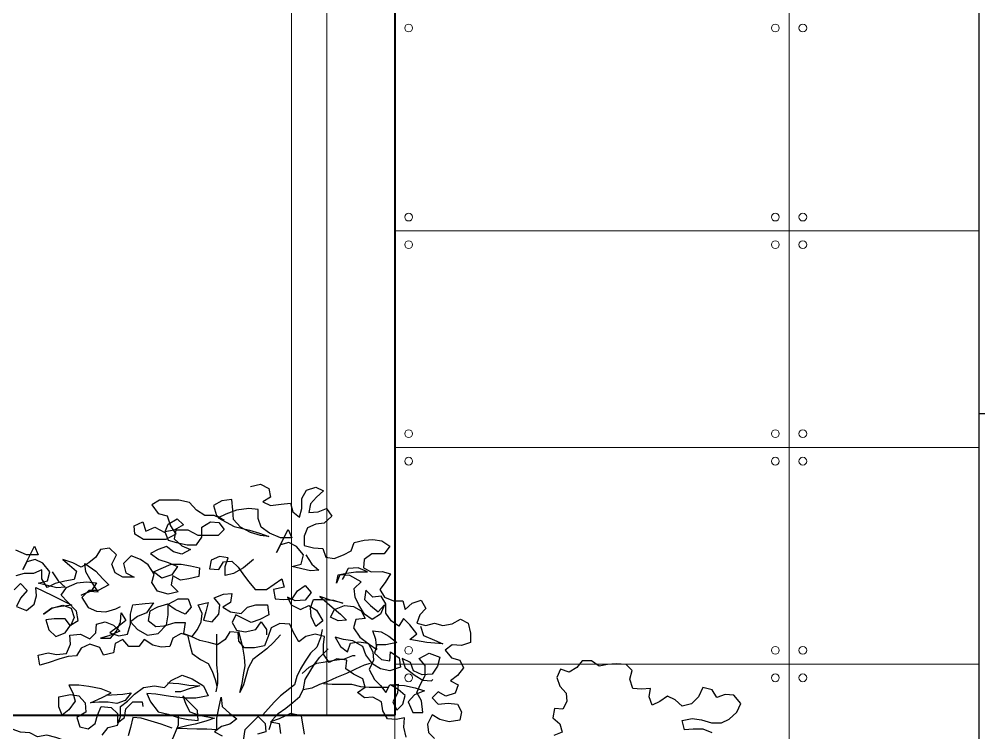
# Model space of a CAD drawing. Header units: millimetres. Extents: x 1564 to 2013, y 216 to 285.
# Drawn here: x 1652.324 to 1657.255, y 230.359 to 234.025 of the extents above; entities that cross this region are included whole.
import ezdxf

# ---------------------------------------------------------------- set-up
doc = ezdxf.new("R2010")
doc.units = ezdxf.units.MM
doc.header["$LTSCALE"] = 10
doc.layers.get('0').update_dxf_attribs({"color": 90})
for name, color, linetype, lineweight in [('CINZA', 252, 'Continuous', 13), ('pn 02', 16, 'Continuous', 20), ('PN 05', 50, 'Continuous', 40), ('PN-01', 90, 'Continuous', 13), ('PN-03', 180, 'Continuous', 30)]:
    doc.layers.add(name, color=color, linetype=linetype, lineweight=lineweight)
doc.layers.add('ÁRVORE PRESERVADA', color=252, linetype='Continuous')

# ---------------------------------------------------------------- blocks, each defined once
blk = doc.blocks.new('A$C338F7350')
for points in [[(5.764, 13.5971), (5.8283, 13.612), (5.8826, 13.5824), (5.8926, 13.5281), (5.8432, 13.4984), (5.8926, 13.4737), (5.9618, 13.4836), (6.0211, 13.4886), (6.036, 13.4343), (6.0805, 13.3997), (6.0953, 13.4541), (6.0952, 13.5184), (6.1248, 13.5727), (6.1841, 13.5926), (6.2336, 13.5679), (6.1891, 13.5283), (6.1496, 13.4838), (6.1398, 13.4294), (6.1991, 13.4344), (6.2534, 13.4542), (6.2881, 13.4049), (6.2387, 13.3603), (6.1843, 13.3553), (6.13, 13.3306), (6.1103, 13.2762), (6.1103, 13.2169), (6.1697, 13.2021), (6.229, 13.1972), (6.2488, 13.1429), (6.3032, 13.133), (6.3625, 13.1578), (6.4119, 13.1826), (6.4316, 13.2369), (6.4958, 13.2518), (6.5502, 13.2568), (6.6095, 13.247), (6.659, 13.2124), (6.6244, 13.163), (6.5453, 13.1629), (6.4959, 13.1283), (6.491, 13.0739), (6.5405, 13.0492), (6.6097, 13.0493), (6.6641, 13.0345), (6.6295, 12.9801), (6.595, 12.9356), (6.6247, 12.8862), (6.684, 12.8615), (6.7433, 12.8616), (6.7582, 12.8072), (6.8026, 12.8468), (6.8619, 12.8667), (6.8916, 12.8123), (6.8521, 12.7727), (6.8324, 12.7184), (6.8917, 12.7036), (6.9461, 12.7185), (7.0004, 12.7037), (7.0597, 12.7136), (7.1141, 12.7433), (7.1635, 12.7187), (7.1784, 12.6544), (7.1785, 12.5951), (7.1192, 12.5753), (7.0599, 12.5802), (7.0154, 12.5455), (7.055, 12.4961), (7.1094, 12.4814), (7.1341, 12.432), (7.0946, 12.3825), (7.0502, 12.3479), (7.0996, 12.3232), (7.0799, 12.2688), (7.0206, 12.249), (6.9712, 12.2786), (6.9317, 12.239), (6.9713, 12.1995), (7.0355, 12.2045), (7.0948, 12.1996), (7.1196, 12.1502), (7.1097, 12.0959), (7.0406, 12.0859), (6.9812, 12.1007), (6.9318, 12.1303), (6.9022, 12.071), (6.9072, 12.0166), (6.9467, 11.9771)], [(6.7639, 11.9868), (6.749, 12.051), (6.7539, 12.1104), (6.6995, 12.1004), (6.6451, 12.1053), (6.6154, 12.1547), (6.6055, 12.214), (6.5511, 12.2436), (6.4967, 12.2386), (6.4522, 12.2732), (6.5016, 12.3078), (6.4867, 12.3622), (6.4274, 12.3918), (6.378, 12.4263), (6.3828, 12.4807), (6.3186, 12.4905), (6.2692, 12.4658), (6.2345, 12.5201), (6.2345, 12.5794), (6.2394, 12.6338), (6.18, 12.6486), (6.1208, 12.6337), (6.0763, 12.599), (6.0417, 12.6583), (6.0169, 12.7127), (5.9526, 12.7175), (5.8983, 12.6878), (5.8786, 12.6335), (5.8539, 12.5741), (5.7897, 12.5592), (5.7254, 12.5592), (5.6908, 12.6036), (5.6858, 12.658), (5.6314, 12.6629), (5.6018, 12.6134), (5.5524, 12.5788), (5.498, 12.5936), (5.4387, 12.6083), (5.3843, 12.633), (5.3201, 12.6527), (5.2657, 12.623), (5.246, 12.5686), (5.1916, 12.5636), (5.1373, 12.5784), (5.0829, 12.613), (5.0483, 12.5684), (4.984, 12.5684), (4.9445, 12.6128), (4.8951, 12.5881), (4.8852, 12.5288), (4.821, 12.5139), (4.7962, 12.5633), (4.732, 12.583), (4.6776, 12.5582), (4.648, 12.5088), (4.5937, 12.5038), (4.5393, 12.4889), (4.4652, 12.4641), (4.4108, 12.4492), (4.4009, 12.5135), (4.4651, 12.5284), (4.5195, 12.5185), (4.5837, 12.5235), (4.6084, 12.5829), (4.6034, 12.6422), (4.6726, 12.6472), (4.7319, 12.6176), (4.7714, 12.6572), (4.7763, 12.7115), (4.8307, 12.7264), (4.8851, 12.7067), (4.9246, 12.6672), (4.8555, 12.6375), (4.8011, 12.6226), (4.8654, 12.6226), (4.9049, 12.6672), (4.9295, 12.7265), (4.9344, 12.7858), (4.9641, 12.7364), (4.9098, 12.6919), (4.8604, 12.6572), (4.9197, 12.6375), (4.9741, 12.6475), (4.9938, 12.7117), (4.9937, 12.776), (5.0085, 12.8353), (5.0876, 12.8453), (5.1419, 12.8502), (5.0975, 12.786), (5.0382, 12.7612), (4.9938, 12.7266), (5.0383, 12.6772), (5.1026, 12.6426), (5.1718, 12.6526), (5.2261, 12.707), (5.2359, 12.7713), (5.2359, 12.8405), (5.3001, 12.8751), (5.3643, 12.8752), (5.3842, 12.8208), (5.3447, 12.7763), (5.2804, 12.8059), (5.2309, 12.8404), (5.1667, 12.8206), (5.1173, 12.7959), (5.1075, 12.7365), (5.1569, 12.697), (5.2113, 12.702), (5.2805, 12.7219), (5.3447, 12.7219), (5.3349, 12.6527), (5.3893, 12.633), (5.4238, 12.6775), (5.4485, 12.727), (5.4534, 12.7813), (5.4286, 12.8357), (5.4929, 12.8506), (5.4781, 12.7912), (5.4633, 12.7369), (5.5177, 12.727), (5.5621, 12.7765), (5.567, 12.8358), (5.5324, 12.8803), (5.5917, 12.905), (5.646, 12.91), (5.6362, 12.8507), (5.5868, 12.821), (5.6362, 12.7914), (5.7055, 12.7816), (5.745, 12.8211), (5.7993, 12.836), (5.8734, 12.8361), (5.8834, 12.7718), (5.8241, 12.7421), (5.7698, 12.7223), (5.6709, 12.7717), (5.6462, 12.7222), (5.6759, 12.6728), (5.7303, 12.663), (5.7995, 12.6779), (5.834, 12.7273), (5.8686, 12.6779), (5.8687, 12.6433)], [(6.1203, 13.1576), (6.1599, 13.0983), (6.2044, 13.0588), (6.15, 13.0538), (6.0314, 13.0834), (6.0907, 13.0982), (6.1054, 13.1576), (6.0609, 13.2119), (6.0115, 13.2366), (5.9571, 13.2217), (5.9324, 13.1722), (6.0064, 13.3206), (6.0312, 13.2662), (5.9571, 13.2662), (5.8879, 13.2958), (5.8334, 13.3352), (5.8136, 13.3896), (5.8136, 13.4489), (5.7543, 13.4538), (5.6752, 13.4438), (5.606, 13.4191), (5.5566, 13.3943), (5.6605, 13.34), (5.7593, 13.3154), (5.8236, 13.2957), (5.8829, 13.276), (5.8286, 13.2809), (5.7643, 13.3006), (5.7, 13.3351), (5.6555, 13.3845), (5.6505, 13.4438), (5.6455, 13.513), (5.5812, 13.5031), (5.5269, 13.4734), (5.5467, 13.4091), (5.5962, 13.3795), (5.5319, 13.4091), (5.4726, 13.4091), (5.4182, 13.4436), (5.3737, 13.493), (5.3044, 13.5077), (5.1809, 13.5076), (5.1315, 13.4779), (5.1711, 13.4236), (5.2304, 13.4088), (5.2502, 13.3446), (5.2849, 13.2903), (5.2207, 13.2556), (5.0773, 13.2555), (5.0229, 13.29), (5.0179, 13.3444), (5.0723, 13.3691), (5.0921, 13.3099), (5.1514, 13.3346), (5.2157, 13.3001), (5.2354, 13.3545), (5.2947, 13.3891), (5.3342, 13.3496), (5.275, 13.315), (5.2157, 13.305), (5.2355, 13.2507), (5.2899, 13.2359), (5.3591, 13.2211), (5.4184, 13.2212), (5.4529, 13.2706), (5.4529, 13.3349), (5.5072, 13.3695), (5.5616, 13.3647), (5.5962, 13.3202), (5.5567, 13.2806), (5.4282, 13.2805), (5.3639, 13.315), (5.2849, 13.315), (5.275, 13.2606), (5.3245, 13.2162), (5.3789, 13.1915), (5.3245, 13.1618), (5.2702, 13.1766), (5.2256, 13.2111), (5.1713, 13.1913), (5.1219, 13.1665), (5.1763, 13.1271), (5.2356, 13.1073), (5.295, 13.0827), (5.2604, 13.0283), (5.1962, 13.0085), (5.1418, 13.0479), (5.2554, 13.0975), (5.3196, 13.0975), (5.379, 13.0877), (5.4383, 13.0729), (5.4334, 13.0186), (5.3692, 13.0037), (5.3148, 12.9937), (5.2654, 13.0233), (5.2555, 12.964), (5.3, 12.9196), (5.2358, 12.9047), (5.1666, 12.9244), (5.1319, 12.9787), (5.1467, 13.0331), (5.1071, 13.0924), (5.0577, 13.127), (4.9983, 13.1516), (4.949, 13.1021), (4.9638, 13.0428), (5.0182, 13.0132), (4.9441, 13.0132), (4.8946, 13.0428), (4.8748, 13.0971), (4.9044, 13.1565), (4.8599, 13.2009), (4.8006, 13.191), (4.771, 13.1415), (4.7265, 13.1069), (4.6771, 13.0772), (4.6228, 13.1068), (4.5585, 13.1265), (4.603, 13.0919), (4.6475, 13.0524), (4.6327, 12.9981), (4.5734, 12.9881), (4.5092, 12.9732), (4.4598, 12.9485), (4.4252, 13.0028), (4.4251, 13.0621), (4.3708, 13.0374), (4.3114, 13.0373), (4.2571, 13.0224)], [(4.2473, 12.9335), (4.2868, 12.973), (4.3313, 12.9286), (4.2869, 12.8791), (4.2622, 12.8247), (4.3265, 12.8001), (4.3759, 12.8397), (4.3907, 12.894), (4.3857, 12.9484), (4.4895, 12.8991), (4.6181, 12.8349), (4.5489, 12.825), (4.4896, 12.8151), (4.4352, 12.7755), (4.4896, 12.8151), (4.5588, 12.8349), (4.6131, 12.8152), (4.633, 12.7559), (4.6083, 12.7015), (4.5737, 12.7459), (4.5045, 12.7459), (4.4501, 12.7409), (4.4699, 12.6766), (4.5145, 12.6322), (4.5737, 12.657), (4.6083, 12.7064), (4.6577, 12.7361), (4.6478, 12.7954), (4.5884, 12.8547), (4.5488, 12.8991), (4.5834, 12.9486), (4.6525, 12.9783), (4.7118, 12.9833), (4.7761, 12.9784), (4.7415, 12.924), (4.6773, 12.8992), (4.7317, 12.924), (4.786, 12.9191), (4.7415, 12.9883), (4.7068, 13.0476), (4.7018, 13.1019), (4.7711, 13.0526), (4.8156, 13.0032), (4.8552, 12.9637), (4.786, 12.929), (4.7267, 12.9289), (4.6823, 12.8844), (4.7219, 12.8202), (4.7763, 12.7955), (4.8356, 12.7907), (4.8998, 12.8105), (4.9294, 12.8253)], [(4.4903, 13.0491), (4.5299, 12.9898), (4.5744, 12.9503), (4.5201, 12.9453), (4.4014, 12.9749), (4.4607, 12.9897), (4.4755, 13.0491), (4.431, 13.1034), (4.3815, 13.1281), (4.3272, 13.1132), (4.3025, 13.0637), (4.3765, 13.2121), (4.4013, 13.1577), (4.3271, 13.1577), (4.2579, 13.1873)], [(5.7842, 13.1276), (5.72, 13.0732), (5.6558, 13.0385), (5.6014, 13.0237), (5.6014, 13.083), (5.6211, 13.1374), (5.5667, 13.1472), (5.5124, 13.1224), (5.5025, 13.068), (5.5619, 13.0632), (5.5915, 13.1126), (5.6458, 13.1176), (5.6854, 13.0781), (5.7201, 13.0287), (5.7547, 12.9843), (5.7943, 12.9349), (5.8684, 12.9349), (5.9672, 13.0042), (5.9821, 12.9499), (5.9129, 12.935), (5.9228, 12.8757), (5.9772, 12.8708), (6.0316, 12.8758), (6.0661, 12.9252), (6.1155, 12.9599), (6.1551, 12.9154), (6.1156, 12.866), (6.0514, 12.861), (6.0019, 12.8856), (6.0267, 12.8362), (6.086, 12.8066), (6.1403, 12.8314), (6.1898, 12.8018), (6.2294, 12.7326), (6.1849, 12.698), (6.1552, 12.7622), (6.1502, 12.8166), (6.17, 12.871), (6.2342, 12.871), (6.2985, 12.8661), (6.3578, 12.8464), (6.2787, 12.8661), (6.2095, 12.8908), (6.2886, 12.8216), (6.343, 12.7772), (6.3826, 12.7377), (6.3282, 12.7327), (6.2788, 12.7574), (6.3035, 12.8068), (6.3677, 12.8316), (6.427, 12.8267), (6.4765, 12.7971), (6.5012, 12.7477), (6.4419, 12.7427), (6.4271, 12.6883), (6.4667, 12.6291), (6.5261, 12.5846), (6.5755, 12.5501), (6.5705, 12.6143), (6.5507, 12.6687), (6.6051, 12.6638), (6.6545, 12.6342), (6.704, 12.5947), (6.6348, 12.5798), (6.5755, 12.5797), (6.5607, 12.5253), (6.6053, 12.4858), (6.6596, 12.476), (6.6645, 12.5353), (6.7189, 12.4958), (6.7289, 12.4365), (6.6597, 12.4118), (6.6004, 12.4265), (6.5509, 12.4561), (6.5064, 12.5154), (6.4866, 12.5698), (6.4223, 12.6043), (6.363, 12.6141), (6.3086, 12.6289), (6.3432, 12.5696), (6.3877, 12.5351), (6.4075, 12.5895), (6.4618, 12.5994), (6.5211, 12.5896), (6.5508, 12.5352), (6.5558, 12.4809), (6.5262, 12.4215), (6.5609, 12.3573), (6.6005, 12.3178), (6.6351, 12.2733), (6.6598, 12.3228), (6.7141, 12.3278), (6.7092, 12.2685), (6.6796, 12.2141), (6.7044, 12.1597), (6.7439, 12.1993), (6.7587, 12.2537), (6.7142, 12.2932), (6.6647, 12.3228), (6.7537, 12.3179), (6.8229, 12.3032), (6.8822, 12.2835), (6.818, 12.2587), (6.7785, 12.2142), (6.8082, 12.145), (6.8725, 12.1451), (6.8625, 12.2192), (6.8328, 12.2735), (6.8575, 12.3279), (6.8871, 12.3823), (6.887, 12.4466), (6.8474, 12.491), (6.9116, 12.5257), (6.9809, 12.501), (6.9661, 12.4417), (6.9315, 12.3922), (6.8673, 12.3872), (6.8129, 12.4119), (6.7931, 12.4662), (6.7387, 12.4909), (6.7585, 12.4316), (6.8228, 12.3823), (6.8723, 12.3526), (6.9266, 12.3478), (6.9365, 12.3576)], [(6.8571, 12.6986), (6.8769, 12.6393), (6.9462, 12.6097), (7.0006, 12.5851), (6.8968, 12.5948), (6.788, 12.6145), (6.8325, 12.6492), (6.7879, 12.7084), (6.7483, 12.7479), (6.7187, 12.6985), (6.6693, 12.733), (6.6346, 12.7824), (6.6346, 12.8417), (6.6049, 12.8911), (6.5505, 12.8861), (6.506, 12.9306), (6.4962, 12.8713), (6.5357, 12.8318), (6.5852, 12.7923), (6.6247, 12.8368), (6.6, 12.7774), (6.5457, 12.7428), (6.4962, 12.7774), (6.4616, 12.8366), (6.4368, 12.886), (6.4318, 12.9404), (6.4763, 12.9849), (6.4021, 13.0244), (6.3379, 13.0293), (6.3181, 12.9749), (6.328, 13.0293), (6.3823, 13.0392), (6.4416, 13.0491), (6.5158, 13.0492), (6.4564, 13.0739), (6.3922, 13.0689), (6.3675, 13.0194), (6.3527, 12.9996)], [(5.3596, 12.6429), (5.3745, 12.5786), (5.3894, 12.5243), (5.4438, 12.4848), (5.4932, 12.4601), (5.518, 12.4107), (5.5378, 12.3564), (5.5477, 12.3168)], [(5.5474, 12.648), (5.5476, 12.4503), (5.5526, 12.391), (5.5526, 12.3317), (5.5428, 12.2773)], [(5.9576, 12.6434), (5.9132, 12.5939), (5.8688, 12.5544), (5.7799, 12.4851), (5.7503, 12.4307), (5.7207, 12.3219), (5.696, 12.2725), (5.7108, 12.3318), (5.7206, 12.3862), (5.7305, 12.4455), (5.7255, 12.4999), (5.7155, 12.5641), (5.6907, 12.6629)], [(6.2245, 12.6783), (6.2147, 12.6239), (6.19, 12.5645), (6.1505, 12.525), (6.116, 12.4755), (6.0863, 12.4261), (6.0617, 12.3766), (6.0469, 12.3222), (5.958, 12.253), (5.9185, 12.2134), (5.879, 12.1689), (5.8444, 12.1293)], [(5.8841, 12.0354), (5.9038, 12.0948), (5.9433, 12.1393), (5.9927, 12.1739), (6.0371, 12.2085), (6.0816, 12.2481), (6.1062, 12.2976), (6.1161, 12.3569), (6.1753, 12.4558), (6.2098, 12.5003), (6.2642, 12.5547)], [(6.0963, 12.3964), (6.1407, 12.436), (6.1901, 12.4608), (6.2445, 12.4707), (6.3038, 12.4806), (6.368, 12.4906), (6.4224, 12.5104), (6.4372, 12.5104)], [(6.1013, 12.2926), (6.1606, 12.3026), (6.21, 12.3273), (6.2643, 12.3471), (6.3187, 12.3719), (6.3829, 12.3967), (6.4422, 12.4264), (6.4965, 12.4512), (6.5361, 12.4611)], [(8.7309, 12.0138), (8.6715, 12.0385), (8.6073, 12.0384), (8.5529, 12.0334), (8.538, 12.0927), (8.6023, 12.1076), (8.6616, 12.0978), (8.7259, 12.0781), (8.7901, 12.0781), (8.8395, 12.1029), (8.8889, 12.1474), (8.9136, 12.2018), (8.869, 12.2561), (8.8147, 12.261), (8.7603, 12.2412), (8.7306, 12.2906), (8.6713, 12.3054), (8.6417, 12.246), (8.5973, 12.2015), (8.538, 12.1866), (8.4934, 12.2261), (8.444, 12.2508), (8.3946, 12.2162), (8.3452, 12.1914), (8.3254, 12.2458), (8.3352, 12.3001), (8.2759, 12.2951), (8.2215, 12.3), (8.2017, 12.3593), (8.2165, 12.4137), (8.1769, 12.4532), (8.1127, 12.4581), (8.0583, 12.4531), (8.0039, 12.4432), (7.9545, 12.4777), (7.8952, 12.4777), (7.8606, 12.4331), (7.8112, 12.4034), (7.7568, 12.4232), (7.7322, 12.3688), (7.752, 12.3144), (7.7916, 12.27), (7.7966, 12.2156), (7.7719, 12.1662), (7.7175, 12.1711), (7.7077, 12.1117), (7.7522, 12.0722), (7.7671, 12.0179), (7.7127, 11.9981)], [(5.2613, 12.0447), (5.1921, 12.0694), (5.0635, 12.1088), (5.0092, 12.1137), (4.9944, 12.0494), (4.9796, 11.9951)], [(4.8116, 11.9998), (4.8511, 12.0493), (4.9104, 12.0642), (4.9301, 12.1186), (4.93, 12.1828), (4.9745, 12.2175), (5.0189, 12.262), (5.0782, 12.3065), (5.1474, 12.3165), (5.2116, 12.3066), (5.2561, 12.3512), (5.3252, 12.3858), (5.3895, 12.3612), (5.4637, 12.3168), (5.4934, 12.2525), (5.4143, 12.2376), (5.3501, 12.2376), (5.2512, 12.2474), (5.1573, 12.2621), (5.098, 12.267), (5.1228, 12.2127), (5.1722, 12.1484), (5.2365, 12.1337), (5.3008, 12.114), (5.365, 12.0992), (5.4293, 12.0943), (5.4243, 12.1586), (5.3303, 12.2524), (5.3501, 12.198), (5.3749, 12.1486), (5.4342, 12.1289), (5.5331, 12.1092), (5.4787, 12.0894), (5.4096, 12.0696), (5.3552, 12.0597), (5.2959, 12.0448), (5.4195, 12.0399), (5.4837, 12.04), (5.548, 12.0351), (5.5479, 12.1093), (5.5627, 12.1834), (5.5774, 12.2427), (5.5824, 12.1834), (5.6319, 12.139), (5.6764, 12.1044), (5.632, 12.0698), (5.5776, 12.0549), (5.5332, 12.0203), (5.5826, 11.9956)], [(5.721, 11.9661), (5.7308, 12.0353), (5.8148, 12.1194), (5.8593, 12.0749), (5.8643, 12.0206), (5.81, 12.0057)], [(6.1114, 12.006), (6.0916, 12.1246), (6.0224, 12.1393), (5.9483, 12.1047), (5.8939, 12.0849), (5.9483, 12.075), (5.9582, 12.0108)], [(5.2314, 12.3363), (5.3055, 12.3314), (5.3698, 12.3216), (5.439, 12.3167), (5.3846, 12.3019), (5.3155, 12.2771), (5.2809, 12.2771)], [(6.2347, 12.3323), (6.2891, 12.3274), (6.4126, 12.3275), (6.472, 12.3127), (6.5263, 12.3078), (6.6499, 12.308)], [(4.8361, 12.2569), (4.9448, 12.2619), (4.9991, 12.2719), (4.9597, 12.2224), (4.9053, 12.2026), (4.8509, 12.2124), (4.7916, 12.2124), (4.7373, 12.2074), (4.8114, 12.242), (4.8706, 12.2717), (4.8064, 12.2964), (4.7273, 12.3111), (4.663, 12.321), (4.5988, 12.3209), (4.6235, 12.2715), (4.6384, 12.2172), (4.5989, 12.1628), (4.5545, 12.1281), (4.5346, 12.1825), (4.5346, 12.2467), (4.6087, 12.2616), (4.6631, 12.2518), (4.7027, 12.2073), (4.7077, 12.148), (4.6484, 12.1134), (4.6682, 12.0541), (4.7226, 12.0393), (4.767, 12.0739), (4.7818, 12.1283), (4.8065, 12.1827), (4.8707, 12.1778), (4.9103, 12.1383), (4.9104, 12.079), (4.9548, 12.1137), (4.9646, 12.168), (5.0091, 12.2126), (5.0684, 12.2126), (5.0734, 12.183)], [(5.3008, 12.1239), (5.3008, 12.0645), (5.2712, 11.9904), (5.2416, 11.931), (5.2466, 11.8717), (5.2615, 11.8174), (5.2764, 11.7581), (5.2962, 11.6988), (5.3111, 11.6346), (5.3161, 11.5802), (5.3162, 11.4962)], [(4.4857, 11.6684), (4.5499, 11.6734), (4.6191, 11.6735), (4.6092, 11.7278), (4.5647, 11.7673), (4.619, 11.7624), (4.6833, 11.7823), (4.7376, 11.8021), (4.6882, 11.8317), (4.6288, 11.8563), (4.5745, 11.8711), (4.609, 11.9206), (4.5694, 11.965), (4.515, 11.9847), (4.4557, 11.9995), (4.3964, 11.9896), (4.347, 12.0142), (4.2877, 12.0191), (4.2333, 12.0389)]]:
    blk.add_lwpolyline(points)

msp = doc.modelspace()

# ---------------------------------------------------------------- linework, layer by layer
at = {"layer": 'CINZA'}
for p, q in [((1656.2802, 275.9), (1656.2802, 225.15)), ((1654.2552, 232.9375), (1657.2552, 232.9375)), ((1654.2552, 231.825), (1657.2552, 231.825)), ((1654.2552, 230.7125), (1657.2552, 230.7125))]:
    msp.add_line(p, q, dxfattribs=at)
for centre in [(1654.3259, 233.9793), (1656.2095, 233.9793), (1656.3509, 233.9793), (1654.3259, 233.0082), (1656.2095, 233.0082), (1656.3509, 233.0082), (1654.3259, 232.8668), (1656.2095, 232.8668), (1656.3509, 232.8668), (1654.3259, 231.8957), (1656.2095, 231.8957), (1656.3509, 231.8957), (1654.3259, 231.7543), (1656.2095, 231.7543), (1656.3509, 231.7543), (1654.3259, 230.7832), (1656.2095, 230.7832), (1656.3509, 230.7832), (1654.3259, 230.6418), (1656.2095, 230.6418), (1656.3509, 230.6418)]:
    msp.add_circle(centre, 0.02, dxfattribs=at)
at = {"layer": 'pn 02'}
msp.add_line((1654.2552, 230.45), (1654.2552, 225.15), dxfattribs=at)
at = {"layer": 'PN 05'}
for p in [(1654.2552, 275.9), (1639.1302, 230.45)]:
    msp.add_line(p, (1654.2552, 230.45), dxfattribs=at)
at = {"layer": 'PN-01'}
for p, q in [((1653.7227, 275.9), (1653.7227, 230.45)), ((1653.9052, 275.9), (1653.9052, 230.45))]:
    msp.add_line(p, q, dxfattribs=at)
at = {"layer": 'PN-03'}
for p, q in [((1657.2552, 238.3), (1657.2552, 232)), ((1657.2552, 232), (1657.2552, 225.85)), ((1657.2552, 232), (1663.2552, 232)), ((1657.2552, 232), (1663.2552, 232))]:
    msp.add_line(p, q, dxfattribs=at)

# ---------------------------------------------------------------- block references
at = {"layer": 'ÁRVORE PRESERVADA', "xscale": 0.7999999999999545, "yscale": 0.8000000000001819, "zscale": 0.8}
msp.add_blockref('A$C338F7350', (1648.9008, 220.7475), dxfattribs=at)

doc.saveas('drawing.dxf')
